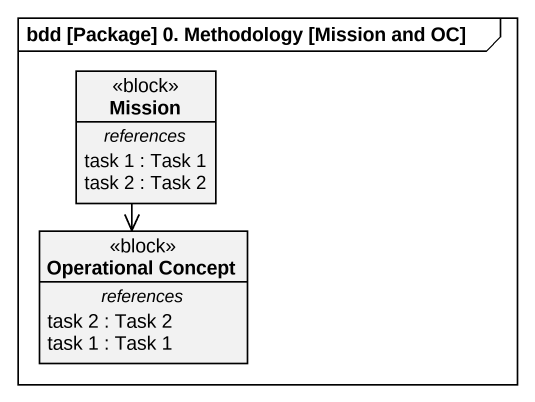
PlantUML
@startuml
mainframe bdd [Package] 0. Methodology [Mission and OC]
hide circle
hide empty members
class Mission <<block>> {
  -- references --
  task 1 : Task 1
  task 2 : Task 2
}
class "Operational Concept" as Operational_Concept <<block>> {
  -- references --
  task 2 : Task 2
  task 1 : Task 1
}
Mission --> Operational_Concept
@enduml
